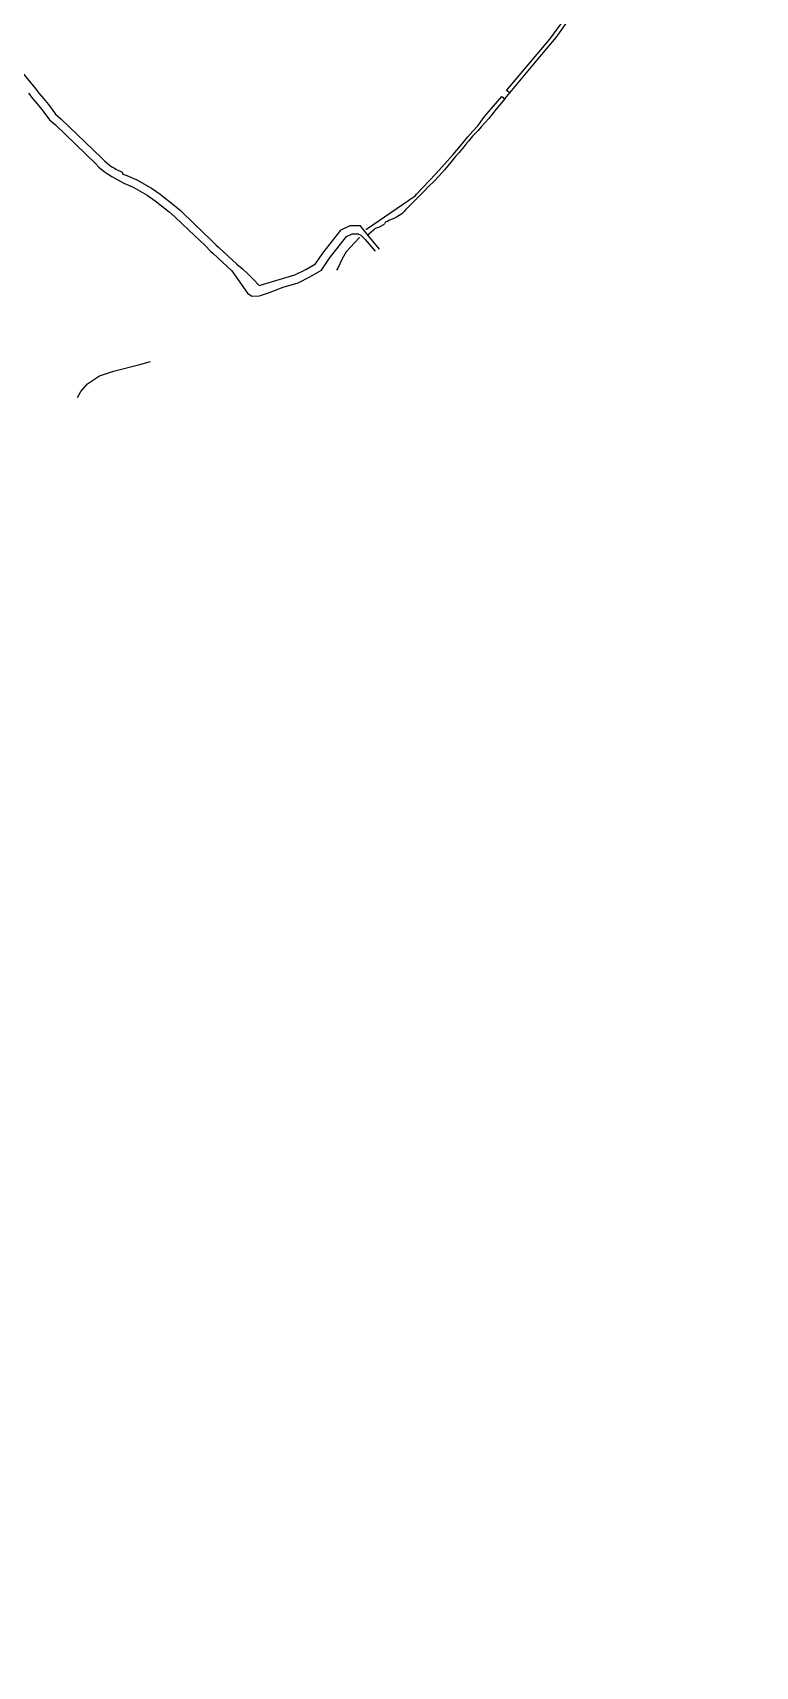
# Model space of a CAD drawing. Header units: millimetres. Extents: x 111502 to 977541, y 8702 to 1044108.
# Drawn here: x 490211 to 490609, y 239664 to 240562 of the extents above; entities that cross this region are included whole.
import ezdxf

# ---------------------------------------------------------------- set-up
doc = ezdxf.new("R2010")
doc.units = ezdxf.units.MM
doc.header["$LTSCALE"] = 0.25
doc.linetypes.add('DASHED2', pattern=[9.525, 6.35, -3.175])
doc.layers.add('E HVSS As Laid HV', color=10, linetype='Continuous')
doc.layers.add('X HVSS Site Background', color=8, linetype='Continuous')

# ---------------------------------------------------------------- blocks, each defined once
blk = doc.blocks.new('OS Master Map$1$OSS17')
at = {"color": 8, "true_color": 0x707070, "const_width": 0.375, "flags": 128}
blk.add_lwpolyline([(0.188, 0), (0.181, 0.049), (0.162, 0.094), (0.133, 0.133), (0.094, 0.162), (0.049, 0.181), (0, 0.188), (-0.049, 0.181), (-0.094, 0.162), (-0.133, 0.133), (-0.162, 0.094), (-0.181, 0.049), (-0.188, 0), (-0.181, -0.049), (-0.162, -0.094), (-0.133, -0.133), (-0.094, -0.162), (-0.049, -0.181), (0, -0.188), (0.049, -0.181), (0.094, -0.162), (0.133, -0.133), (0.162, -0.094), (0.181, -0.049), (0.188, 0), (0.181, 0.049)], dxfattribs=at)
blk = doc.blocks.new('OS Master Map$1$OSS5')
at = {"color": 8, "true_color": 0x707070, "const_width": 0.174, "flags": 128}
blk.add_lwpolyline([(-0.5, 0), (0.5, 0)], dxfattribs=at)
blk = doc.blocks.new('OS MAP 060722')
at = {"layer": 'X HVSS Site Background', "flags": 128}
for points in [[(1663, 1402.36), (1661.18, 1403.67), (1661.18, 1403.67), (1684.98, 1431.77), (1684.98, 1431.77), (1701.78, 1454.97)], [(1663, 1402.36), (1678.48, 1420.97), (1678.48, 1420.97), (1688.48, 1432.77), (1688.48, 1432.77), (1702.98, 1453.07)], [(1398.18, 1402.11), (1400.6, 1399.07), (1400.6, 1399.07), (1402.98, 1396.28), (1402.98, 1396.28), (1405.48, 1393.12), (1405.48, 1393.12), (1409.67, 1387.44), (1409.67, 1387.44), (1412.97, 1384.68), (1412.97, 1384.68), (1435.17, 1363.37), (1435.17, 1363.37), (1436.97, 1361.46), (1436.97, 1361.46), (1439.76, 1359.14), (1439.76, 1359.14), (1441.97, 1357.63), (1441.97, 1357.63), (1444.11, 1356.27), (1444.11, 1356.27), (1450.61, 1352.64), (1450.61, 1352.64), (1455.68, 1350.39), (1455.68, 1350.39), (1463.47, 1346.02), (1463.47, 1346.02), (1467.89, 1342.92), (1467.89, 1342.92), (1475.51, 1336.86), (1475.51, 1336.86), (1478.66, 1334.19), (1478.66, 1334.19), (1486.37, 1326.88), (1486.37, 1326.88), (1495.29, 1318.34), (1495.29, 1318.34), (1498.22, 1315.33), (1498.22, 1315.33), (1499.72, 1313.93), (1499.72, 1313.93), (1510.04, 1304.54), (1510.04, 1304.54), (1518.66, 1292.29), (1518.66, 1292.29), (1521.08, 1290.63), (1521.08, 1290.63), (1525.34, 1290.77), (1525.34, 1290.77), (1530.14, 1292.44), (1530.14, 1292.44), (1538.2, 1295.42), (1538.2, 1295.42), (1546.48, 1297.94), (1546.48, 1297.94), (1552.96, 1301.18), (1552.96, 1301.18), (1559.26, 1304.78), (1559.26, 1304.78), (1563.76, 1311.44), (1563.76, 1311.44), (1573.12, 1323.32), (1573.12, 1323.32), (1576.18, 1324.76), (1576.18, 1324.76), (1579.42, 1324.76), (1579.42, 1324.76), (1581.04, 1324.04), (1581.04, 1324.04), (1583.45, 1321.72), (1583.45, 1321.72), (1588.84, 1315.24)], [(1394.82, 1413.29), (1401.72, 1404.99), (1401.72, 1404.99), (1404.12, 1401.99), (1404.12, 1401.99), (1406.52, 1399.19), (1406.52, 1399.19), (1409.12, 1395.89), (1409.12, 1395.89), (1413.02, 1390.59), (1413.02, 1390.59), (1416.02, 1388.09), (1416.02, 1388.09), (1438.42, 1366.59), (1438.42, 1366.59), (1440.12, 1364.79), (1440.12, 1364.79), (1442.52, 1362.79), (1442.52, 1362.79), (1443.52, 1362.09), (1443.52, 1362.09), (1444.42, 1361.49), (1444.42, 1361.49), (1445.42, 1360.89), (1445.42, 1360.89), (1446.32, 1360.29), (1446.32, 1360.29), (1449.72, 1358.79), (1449.72, 1358.79), (1450.12, 1357.69), (1450.12, 1357.69), (1452.32, 1356.89), (1452.32, 1356.89), (1457.72, 1354.49), (1457.72, 1354.49), (1465.92, 1349.89), (1465.92, 1349.89), (1470.62, 1346.59), (1470.62, 1346.59), (1478.42, 1340.39), (1478.42, 1340.39), (1481.72, 1337.59), (1481.72, 1337.59), (1489.52, 1330.19), (1489.52, 1330.19), (1498.52, 1321.59), (1498.52, 1321.59), (1501.42, 1318.59), (1501.42, 1318.59), (1502.82, 1317.29), (1502.82, 1317.29), (1512.82, 1308.19), (1512.82, 1308.19), (1515.92, 1305.59), (1515.92, 1305.59), (1519.02, 1302.69), (1519.02, 1302.69), (1522.02, 1299.69), (1522.02, 1299.69), (1525.12, 1296.39)], [(1660.18, 1398.97), (1663, 1402.36)], [(1584.04, 1327.32), (1610.88, 1345.77), (1610.88, 1345.77), (1611.58, 1346.57), (1611.58, 1346.57), (1622.28, 1357.87), (1622.28, 1357.87), (1627.08, 1363.07), (1627.08, 1363.07), (1631.78, 1368.47), (1631.78, 1368.47), (1635.88, 1373.27), (1635.88, 1373.27), (1639.88, 1378.07), (1639.88, 1378.07), (1642.58, 1381.27), (1642.58, 1381.27), (1645.48, 1384.37), (1645.48, 1384.37), (1647.18, 1386.67), (1647.18, 1386.67), (1649.18, 1389.47), (1649.18, 1389.47), (1658.58, 1400.37), (1658.58, 1400.37), (1660.18, 1398.97)], [(1660.18, 1398.97), (1655.38, 1393.27), (1655.38, 1393.27), (1653.48, 1390.77), (1653.48, 1390.77), (1651.38, 1388.27), (1651.38, 1388.27), (1649.38, 1385.97), (1649.38, 1385.97), (1647.18, 1383.67), (1647.18, 1383.67), (1645.48, 1381.67), (1645.48, 1381.67), (1643.58, 1379.57), (1643.58, 1379.57), (1642.48, 1378.47), (1642.48, 1378.47), (1640.18, 1375.67), (1640.18, 1375.67), (1639.68, 1375.27), (1639.68, 1375.27), (1639.28, 1374.77), (1639.28, 1374.77), (1638.68, 1374.07), (1638.68, 1374.07), (1638.18, 1373.37), (1638.18, 1373.37), (1637.58, 1372.57), (1637.58, 1372.57), (1636.88, 1371.67), (1636.88, 1371.67), (1634.98, 1369.57), (1634.98, 1369.57), (1632.88, 1367.07), (1632.88, 1367.07), (1629.88, 1363.47), (1629.88, 1363.47), (1626.98, 1359.97), (1626.98, 1359.97), (1624.08, 1356.77), (1624.08, 1356.77), (1621.08, 1353.67), (1621.08, 1353.67), (1618.28, 1350.87), (1618.28, 1350.87), (1615.58, 1348.07), (1615.58, 1348.07), (1613.08, 1345.47), (1613.08, 1345.47), (1606.98, 1339.47), (1606.98, 1339.47), (1605.78, 1338.17), (1605.78, 1338.17), (1604.78, 1337.07), (1604.78, 1337.07), (1603.48, 1335.87), (1603.48, 1335.87), (1602.08, 1334.87), (1602.08, 1334.87), (1600.58, 1333.97), (1600.58, 1333.97), (1598.68, 1333.07), (1598.68, 1333.07), (1596.68, 1332.27), (1596.68, 1332.27), (1595.68, 1331.67), (1595.68, 1331.67), (1594.88, 1331.47), (1594.88, 1331.47), (1594.68, 1331.37), (1594.68, 1331.37), (1594.38, 1331.07), (1594.38, 1331.07), (1594.18, 1330.67), (1594.18, 1330.67), (1594.08, 1330.37), (1594.08, 1330.37), (1593.48, 1329.77), (1593.48, 1329.77), (1592.98, 1329.57), (1592.98, 1329.57), (1592.48, 1329.27), (1592.48, 1329.27), (1592.18, 1329.07), (1592.18, 1329.07), (1591.38, 1328.67), (1591.38, 1328.67), (1590.68, 1328.37), (1590.68, 1328.37), (1589.48, 1327.97), (1589.48, 1327.97), (1589.08, 1327.77), (1589.08, 1327.77), (1588.48, 1327.37), (1588.48, 1327.37), (1588.18, 1327.07), (1588.18, 1327.07), (1587.98, 1326.77), (1587.98, 1326.77), (1585.38, 1324.67), (1585.38, 1324.67), (1584.88, 1323.91)], [(1525.12, 1296.39), (1536.1, 1299.66), (1536.1, 1299.66), (1544.75, 1302.29), (1544.75, 1302.29), (1550.76, 1305.3), (1550.76, 1305.3), (1556, 1308.29), (1556, 1308.29), (1559.99, 1314.19), (1559.99, 1314.19), (1570.14, 1327.07), (1570.14, 1327.07), (1575.14, 1329.43), (1575.14, 1329.43), (1580.41, 1329.43), (1580.41, 1329.43), (1584.88, 1323.91)], [(1580.1, 1322.64), (1572.99, 1315.01), (1572.99, 1315.01), (1570.74, 1311.04), (1570.74, 1311.04), (1568.38, 1306.02), (1568.38, 1306.02), (1567.52, 1304.77)], [(1584.88, 1323.91), (1591.14, 1316.38)], [(1425.16, 1234.88), (1426.97, 1238.14), (1426.97, 1238.14), (1430.62, 1242.44), (1430.62, 1242.44), (1437.28, 1246.73), (1437.28, 1246.73), (1445.01, 1249.31), (1445.01, 1249.31), (1459.39, 1252.96), (1459.39, 1252.96), (1465.29, 1254.58)]]:
    blk.add_lwpolyline(points, dxfattribs=at)
at = {"layer": 'X HVSS Site Background'}
for p, rotation in [((1663, 1402.36), 140.2), ((1660.18, 1398.97), 319.8999999999999), ((1580.1, 1322.64), 130.2), ((1584.04, 1327.32), 130.2)]:
    blk.add_blockref('OS Master Map$1$OSS5', p, dxfattribs=dict(at, rotation=rotation))
for p in [(1663, 1402.36), (1660.18, 1398.97), (1580.1, 1322.64), (1584.04, 1327.32)]:
    blk.add_blockref('OS Master Map$1$OSS17', p, dxfattribs=at)

msp = doc.modelspace()

# ---------------------------------------------------------------- linework, layer by layer
at = {"lineweight": 0}
msp.add_circle((488727.82, 239008.33), 11388.42, dxfattribs=at)

# ---------------------------------------------------------------- block references
at = {"layer": 'E HVSS As Laid HV', "linetype": 'DASHED2', "lineweight": 0}
msp.add_blockref('OS MAP 060722', (488810.58, 239126.31), dxfattribs=at)
at = {"layer": 'X HVSS Site Background', "lineweight": 0}
for p, rotation in [((490470.76, 240525.28), 319.8999999999999), ((490473.58, 240528.67), 140.2), ((490390.68, 240448.95), 130.2), ((490394.62, 240453.63), 130.2)]:
    msp.add_blockref('OS Master Map$1$OSS5', p, dxfattribs=dict(at, rotation=rotation))
for p in [(490470.76, 240525.28), (490473.58, 240528.67), (490390.68, 240448.95), (490394.62, 240453.63)]:
    msp.add_blockref('OS Master Map$1$OSS17', p, dxfattribs=at)

doc.saveas('drawing.dxf')
